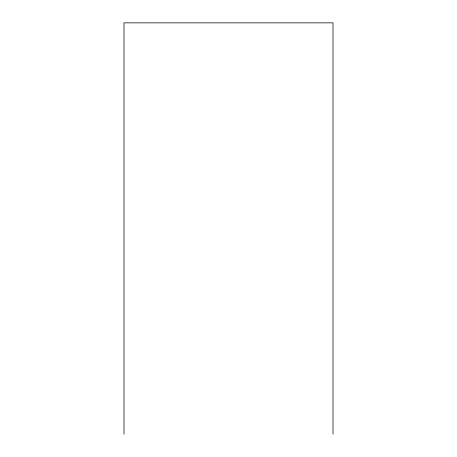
<?xml version="1.0" encoding="UTF-8"?>
<svg xmlns="http://www.w3.org/2000/svg" width="457" height="457" viewBox="0 0 457 457"><rect width="100%" height="100%" fill="white"/><g stroke="black" fill="none" stroke-linecap="round" stroke-linejoin="round"><path stroke-width="0.69" d="M333.01 434.15L333.01 22.85L123.99 22.85L123.99 434.15"/></g></svg>
